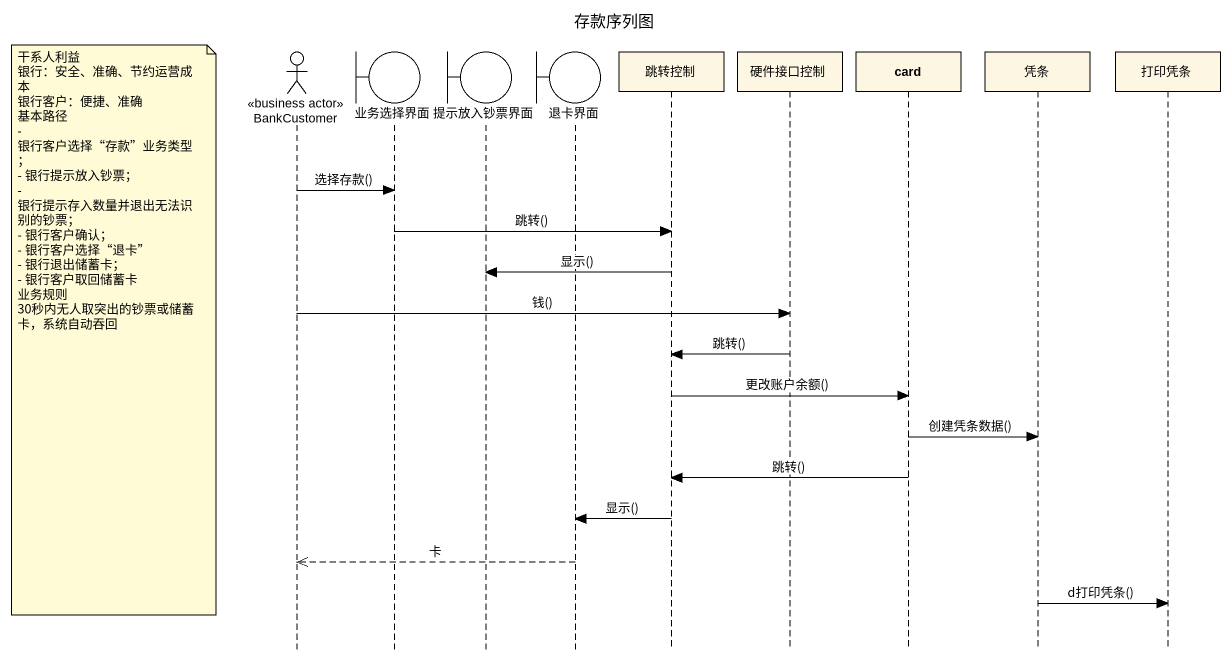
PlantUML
@startuml
title 存款序列图
hide footbox
actor BankCustomer <<business actor>>
boundary 业务选择界面
boundary 提示放入钞票界面
boundary 退卡界面
participant 跳转控制
participant 硬件接口控制
participant "card" as card_
participant 凭条
participant 打印凭条

BankCustomer -> 业务选择界面 : 选择存款()
业务选择界面 -> 跳转控制 : 跳转()
跳转控制 -> 提示放入钞票界面 : 显示()
BankCustomer -> 硬件接口控制 : 钱()
note left of BankCustomer
  干系人利益
  银行：安全、准确、节约运营成本
  银行客户：便捷、准确
  基本路径
  - 银行客户选择“存款”业务类型；
  - 银行提示放入钞票；
  - 银行提示存入数量并退出无法识别的钞票；
  - 银行客户确认；
  - 银行客户选择“退卡”
  - 银行退出储蓄卡；
  - 银行客户取回储蓄卡
  业务规则
  30秒内无人取突出的钞票或储蓄卡，系统自动吞回
end note
硬件接口控制 -> 跳转控制 : 跳转()
跳转控制 -> card_ : 更改账户余额()
card_ -> 凭条 : 创建凭条数据()
card_ -> 跳转控制 : 跳转()
跳转控制 -> 退卡界面 : 显示()
退卡界面 -->> BankCustomer : 卡
凭条 -> 打印凭条 : d打印凭条()
@enduml
